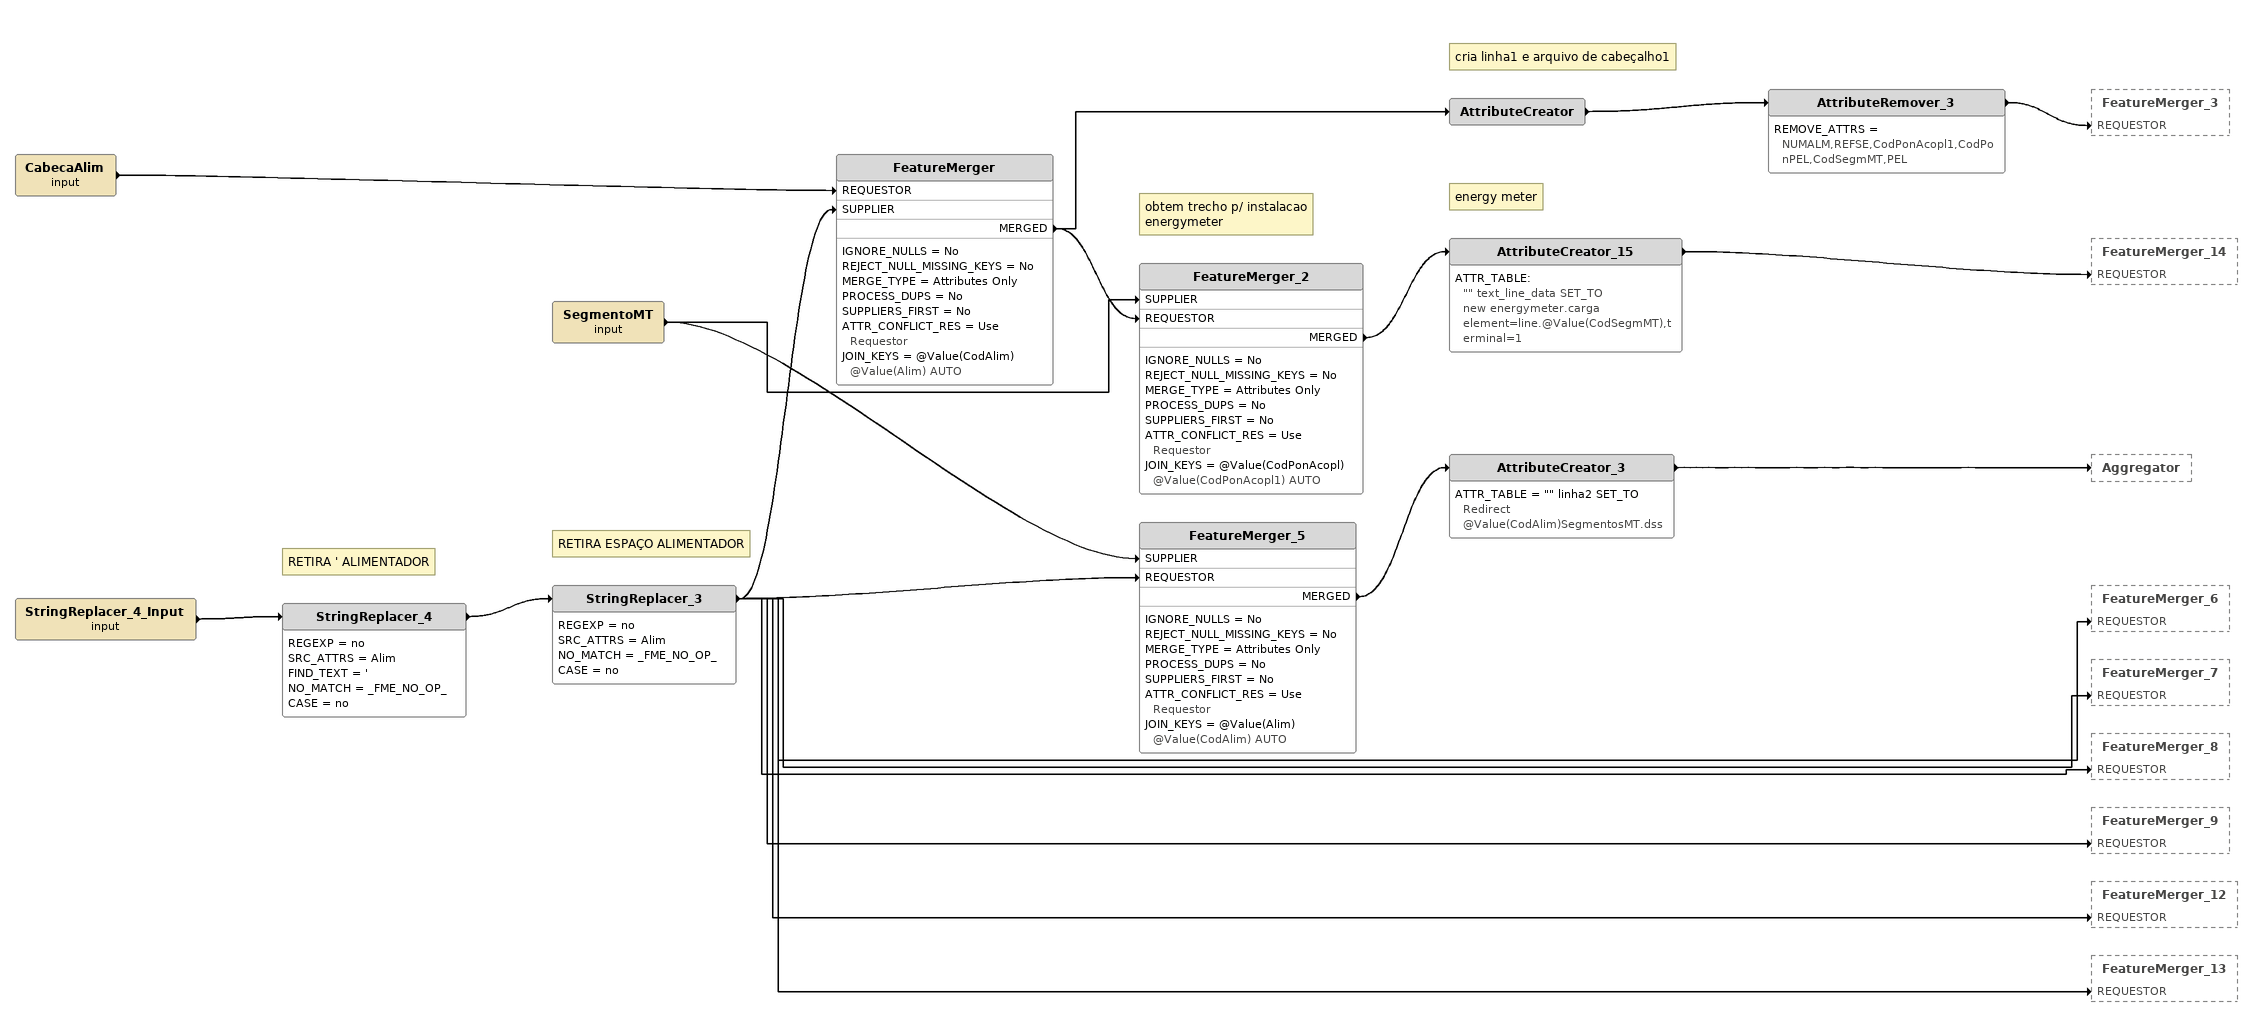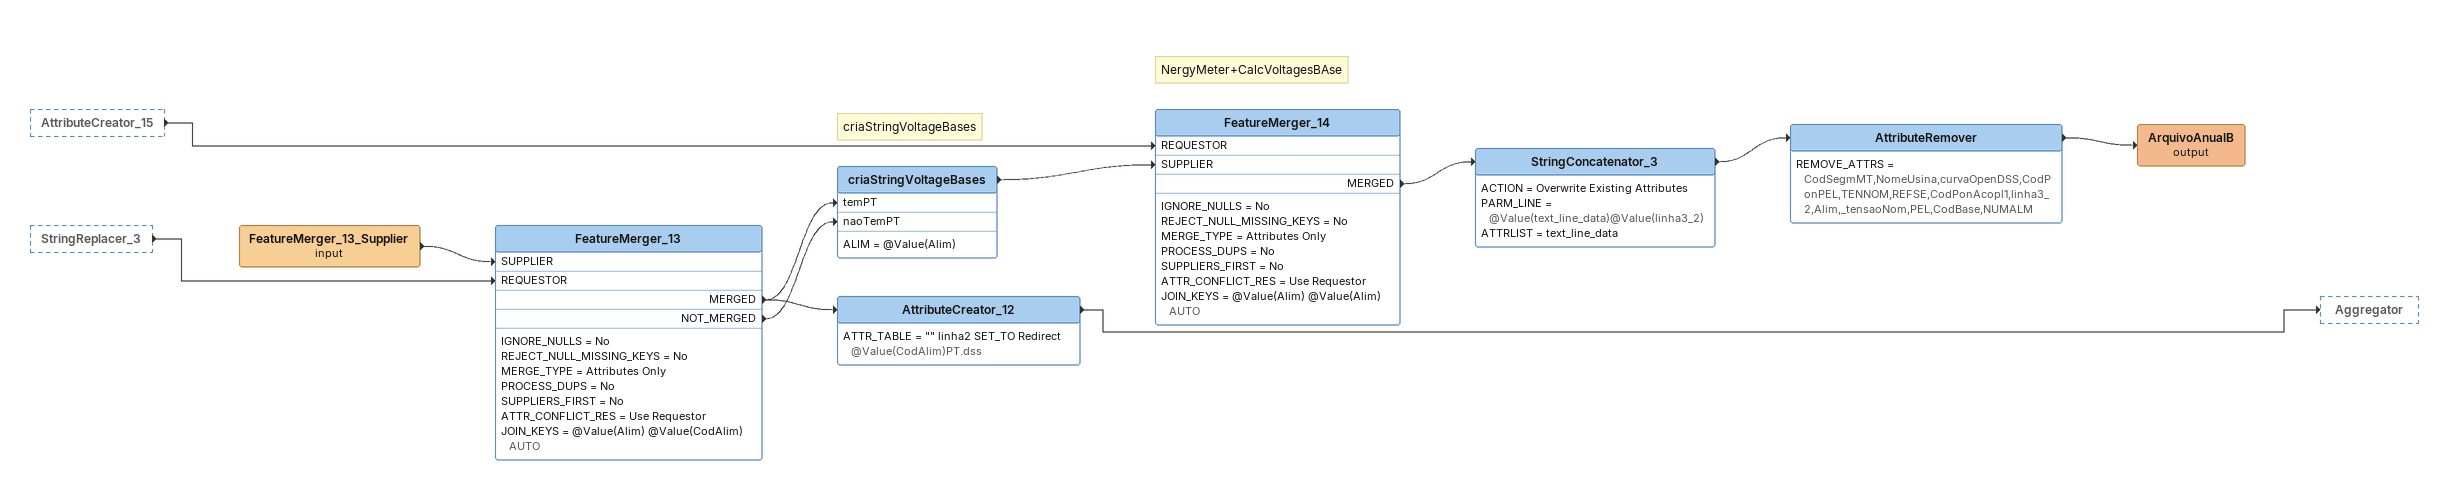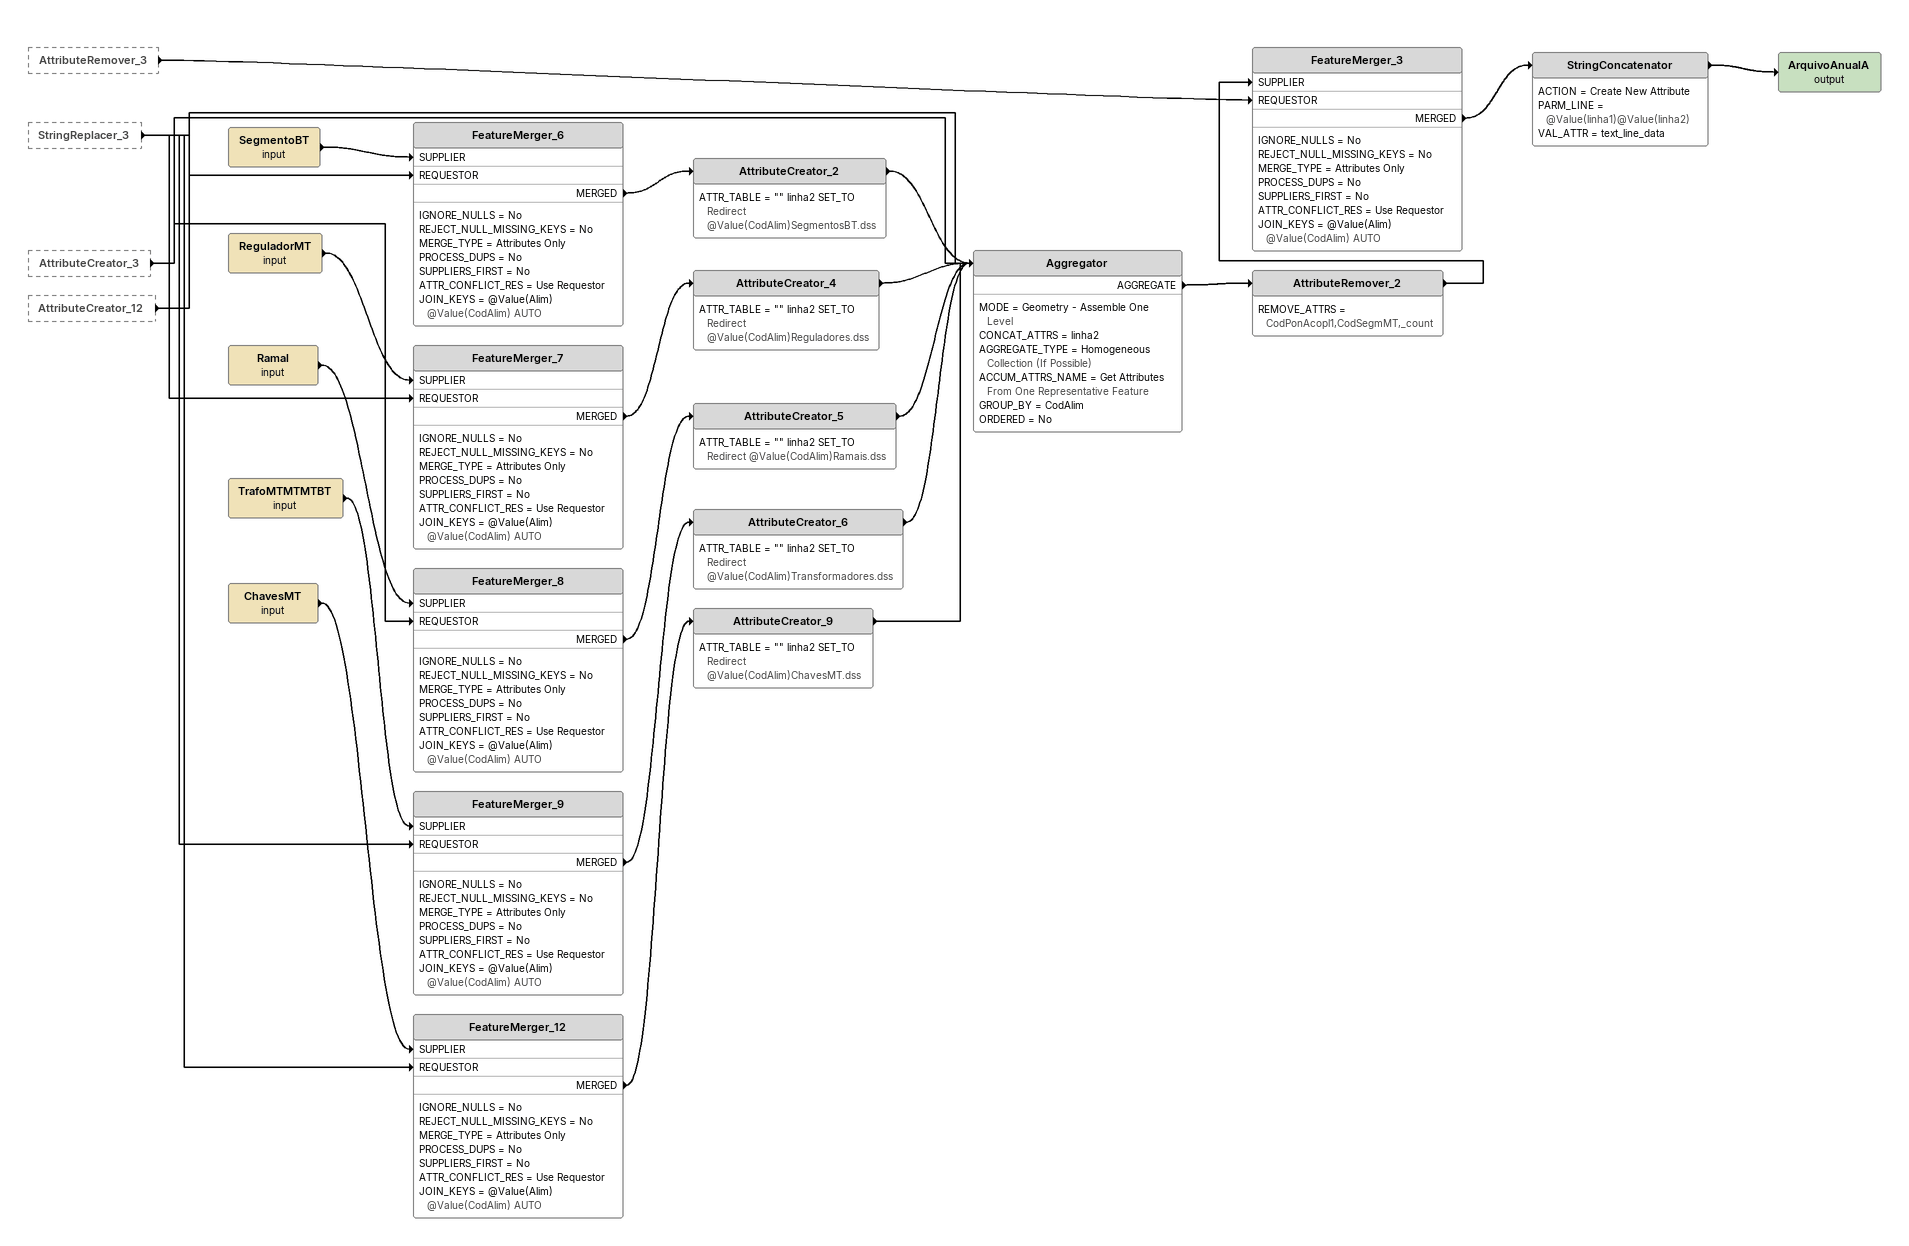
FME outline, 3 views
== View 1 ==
CabecaAlim (input)
    -> FeatureMerger [REQUESTOR]
StringReplacer_4_Input (input)
    -> StringReplacer_4
Note: RETIRA ' ALIMENTADOR
StringReplacer_4
    REGEXP = no
    SRC_ATTRS = Alim
    FIND_TEXT = '
    NO_MATCH = _FME_NO_OP_
    CASE = no
    -> StringReplacer_3
Note: RETIRA ESPAÇO ALIMENTADOR
StringReplacer_3
    REGEXP = no
    SRC_ATTRS = Alim
    NO_MATCH = _FME_NO_OP_
    CASE = no
    -> FeatureMerger [SUPPLIER]
    -> FeatureMerger_5 [REQUESTOR]
    -> FeatureMerger_6 [REQUESTOR]
    -> FeatureMerger_7 [REQUESTOR]
    -> FeatureMerger_8 [REQUESTOR]
    -> FeatureMerger_9 [REQUESTOR]
    -> FeatureMerger_12 [REQUESTOR]
    -> FeatureMerger_13 [REQUESTOR]
FeatureMerger
    IGNORE_NULLS = No
    REJECT_NULL_MISSING_KEYS = No
    MERGE_TYPE = Attributes Only
    PROCESS_DUPS = No
    SUPPLIERS_FIRST = No
    ATTR_CONFLICT_RES = Use Requestor
    JOIN_KEYS = @Value(CodAlim) @Value(Alim) AUTO
    MERGED -> FeatureMerger_2 [REQUESTOR]
    MERGED -> AttributeCreator
Note: cria linha1 e arquivo de cabeçalho1
AttributeCreator
    -> AttributeRemover_3
AttributeRemover_3
    REMOVE_ATTRS = NUMALM,REFSE,CodPonAcopl1,CodPonPEL,CodSegmMT,PEL
    -> FeatureMerger_3 [REQUESTOR]
SegmentoMT (input)
    -> FeatureMerger_2 [SUPPLIER]
    -> FeatureMerger_5 [SUPPLIER]
Note: obtem trecho p/ instalacao energymeter
FeatureMerger_2
    IGNORE_NULLS = No
    REJECT_NULL_MISSING_KEYS = No
    MERGE_TYPE = Attributes Only
    PROCESS_DUPS = No
    SUPPLIERS_FIRST = No
    ATTR_CONFLICT_RES = Use Requestor
    JOIN_KEYS = @Value(CodPonAcopl) @Value(CodPonAcopl1) AUTO
    MERGED -> AttributeCreator_15
Note: energy meter
AttributeCreator_15
    ATTR_TABLE:
      "" text_line_data SET_TO
      new energymeter.carga element=line.@Value(CodSegmMT),terminal=1
    -> FeatureMerger_14 [REQUESTOR]
FeatureMerger_5
    IGNORE_NULLS = No
    REJECT_NULL_MISSING_KEYS = No
    MERGE_TYPE = Attributes Only
    PROCESS_DUPS = No
    SUPPLIERS_FIRST = No
    ATTR_CONFLICT_RES = Use Requestor
    JOIN_KEYS = @Value(Alim) @Value(CodAlim) AUTO
    MERGED -> AttributeCreator_3
AttributeCreator_3
    ATTR_TABLE = "" linha2 SET_TO Redirect @Value(CodAlim)SegmentosMT.dss
    -> Aggregator

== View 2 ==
AttributeCreator_15 [outside]
    -> FeatureMerger_14 [REQUESTOR]
StringReplacer_3 [outside]
    -> FeatureMerger_13 [REQUESTOR]
FeatureMerger_13_Supplier (input)
    -> FeatureMerger_13 [SUPPLIER]
FeatureMerger_13
    IGNORE_NULLS = No
    REJECT_NULL_MISSING_KEYS = No
    MERGE_TYPE = Attributes Only
    PROCESS_DUPS = No
    SUPPLIERS_FIRST = No
    ATTR_CONFLICT_RES = Use Requestor
    JOIN_KEYS = @Value(Alim) @Value(CodAlim) AUTO
    MERGED -> AttributeCreator_12
    MERGED -> criaStringVoltageBases [temPT]
    NOT_MERGED -> criaStringVoltageBases [naoTemPT]
Note: criaStringVoltageBases
criaStringVoltageBases
    ALIM = @Value(Alim)
    -> FeatureMerger_14 [SUPPLIER]
Note: NergyMeter+CalcVoltagesBAse
FeatureMerger_14
    IGNORE_NULLS = No
    REJECT_NULL_MISSING_KEYS = No
    MERGE_TYPE = Attributes Only
    PROCESS_DUPS = No
    SUPPLIERS_FIRST = No
    ATTR_CONFLICT_RES = Use Requestor
    JOIN_KEYS = @Value(Alim) @Value(Alim) AUTO
    MERGED -> StringConcatenator_3
StringConcatenator_3
    ACTION = Overwrite Existing Attributes
    PARM_LINE = @Value(text_line_data)@Value(linha3_2)
    ATTRLIST = text_line_data
    -> AttributeRemover
AttributeRemover
    REMOVE_ATTRS = CodSegmMT,NomeUsina,curvaOpenDSS,CodPonPEL,TENNOM,REFSE,CodPonAcopl1,linha3_2,Alim,_tensaoNom,PEL,CodBase,NUMALM
    -> ArquivoAnualB (output)
ArquivoAnualB (output)
AttributeCreator_12
    ATTR_TABLE = "" linha2 SET_TO Redirect @Value(CodAlim)PT.dss
    -> Aggregator

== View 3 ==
AttributeRemover_3 [outside]
    -> FeatureMerger_3 [REQUESTOR]
StringReplacer_3 [outside]
    -> FeatureMerger_6 [REQUESTOR]
    -> FeatureMerger_7 [REQUESTOR]
    -> FeatureMerger_8 [REQUESTOR]
    -> FeatureMerger_9 [REQUESTOR]
    -> FeatureMerger_12 [REQUESTOR]
AttributeCreator_3 [outside]
    -> Aggregator
AttributeCreator_12 [outside]
    -> Aggregator
SegmentoBT (input)
    -> FeatureMerger_6 [SUPPLIER]
FeatureMerger_6
    IGNORE_NULLS = No
    REJECT_NULL_MISSING_KEYS = No
    MERGE_TYPE = Attributes Only
    PROCESS_DUPS = No
    SUPPLIERS_FIRST = No
    ATTR_CONFLICT_RES = Use Requestor
    JOIN_KEYS = @Value(Alim) @Value(CodAlim) AUTO
    MERGED -> AttributeCreator_2
AttributeCreator_2
    ATTR_TABLE = "" linha2 SET_TO Redirect @Value(CodAlim)SegmentosBT.dss
    -> Aggregator
ReguladorMT (input)
    -> FeatureMerger_7 [SUPPLIER]
FeatureMerger_7
    IGNORE_NULLS = No
    REJECT_NULL_MISSING_KEYS = No
    MERGE_TYPE = Attributes Only
    PROCESS_DUPS = No
    SUPPLIERS_FIRST = No
    ATTR_CONFLICT_RES = Use Requestor
    JOIN_KEYS = @Value(Alim) @Value(CodAlim) AUTO
    MERGED -> AttributeCreator_4
AttributeCreator_4
    ATTR_TABLE = "" linha2 SET_TO Redirect @Value(CodAlim)Reguladores.dss
    -> Aggregator
Ramal (input)
    -> FeatureMerger_8 [SUPPLIER]
FeatureMerger_8
    IGNORE_NULLS = No
    REJECT_NULL_MISSING_KEYS = No
    MERGE_TYPE = Attributes Only
    PROCESS_DUPS = No
    SUPPLIERS_FIRST = No
    ATTR_CONFLICT_RES = Use Requestor
    JOIN_KEYS = @Value(Alim) @Value(CodAlim) AUTO
    MERGED -> AttributeCreator_5
AttributeCreator_5
    ATTR_TABLE = "" linha2 SET_TO Redirect @Value(CodAlim)Ramais.dss
    -> Aggregator
TrafoMTMTMTBT (input)
    -> FeatureMerger_9 [SUPPLIER]
FeatureMerger_9
    IGNORE_NULLS = No
    REJECT_NULL_MISSING_KEYS = No
    MERGE_TYPE = Attributes Only
    PROCESS_DUPS = No
    SUPPLIERS_FIRST = No
    ATTR_CONFLICT_RES = Use Requestor
    JOIN_KEYS = @Value(Alim) @Value(CodAlim) AUTO
    MERGED -> AttributeCreator_6
AttributeCreator_6
    ATTR_TABLE = "" linha2 SET_TO Redirect @Value(CodAlim)Transformadores.dss
    -> Aggregator
ChavesMT (input)
    -> FeatureMerger_12 [SUPPLIER]
FeatureMerger_12
    IGNORE_NULLS = No
    REJECT_NULL_MISSING_KEYS = No
    MERGE_TYPE = Attributes Only
    PROCESS_DUPS = No
    SUPPLIERS_FIRST = No
    ATTR_CONFLICT_RES = Use Requestor
    JOIN_KEYS = @Value(Alim) @Value(CodAlim) AUTO
    MERGED -> AttributeCreator_9
AttributeCreator_9
    ATTR_TABLE = "" linha2 SET_TO Redirect @Value(CodAlim)ChavesMT.dss
    -> Aggregator
Aggregator
    MODE = Geometry - Assemble One Level
    CONCAT_ATTRS = linha2
    AGGREGATE_TYPE = Homogeneous Collection (If Possible)
    ACCUM_ATTRS_NAME = Get Attributes From One Representative Feature
    GROUP_BY = CodAlim
    ORDERED = No
    AGGREGATE -> AttributeRemover_2
AttributeRemover_2
    REMOVE_ATTRS = CodPonAcopl1,CodSegmMT,_count
    -> FeatureMerger_3 [SUPPLIER]
FeatureMerger_3
    IGNORE_NULLS = No
    REJECT_NULL_MISSING_KEYS = No
    MERGE_TYPE = Attributes Only
    PROCESS_DUPS = No
    SUPPLIERS_FIRST = No
    ATTR_CONFLICT_RES = Use Requestor
    JOIN_KEYS = @Value(Alim) @Value(CodAlim) AUTO
    MERGED -> StringConcatenator
StringConcatenator
    ACTION = Create New Attribute
    PARM_LINE = @Value(linha1)@Value(linha2)
    VAL_ATTR = text_line_data
    -> ArquivoAnualA (output)
ArquivoAnualA (output)
